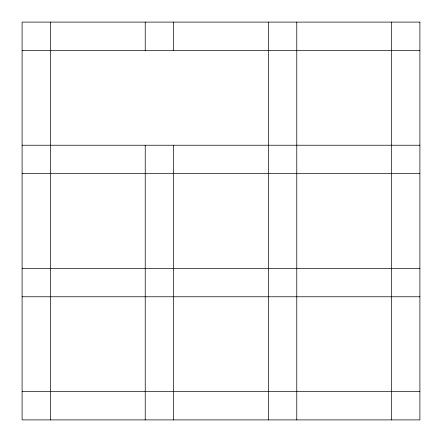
<?xml version="1.0" encoding="UTF-8"?>
<svg xmlns="http://www.w3.org/2000/svg" width="442" height="442" viewBox="0 0 442 442"><rect width="100%" height="100%" fill="white"/><g stroke="black" fill="none" stroke-linecap="round" stroke-linejoin="round"><path stroke-width="0.66" d="M22.1 50.515L419.9 50.515M22.1 145.23L419.9 145.23M22.1 173.645L419.9 173.645M22.1 268.355L419.9 268.355M22.1 296.77L419.9 296.77M22.1 391.485L419.9 391.485M391.485 22.1L391.485 419.9M296.77 22.1L296.77 419.9M268.355 22.1L268.355 419.9M173.645 22.1L173.645 50.515M173.645 145.23L173.645 419.9M145.23 22.1L145.23 50.515M145.23 145.23L145.23 419.9M50.515 22.1L50.515 419.9M419.9 22.1L22.1 22.1L22.1 419.9L419.9 419.9L419.9 22.1"/></g></svg>
